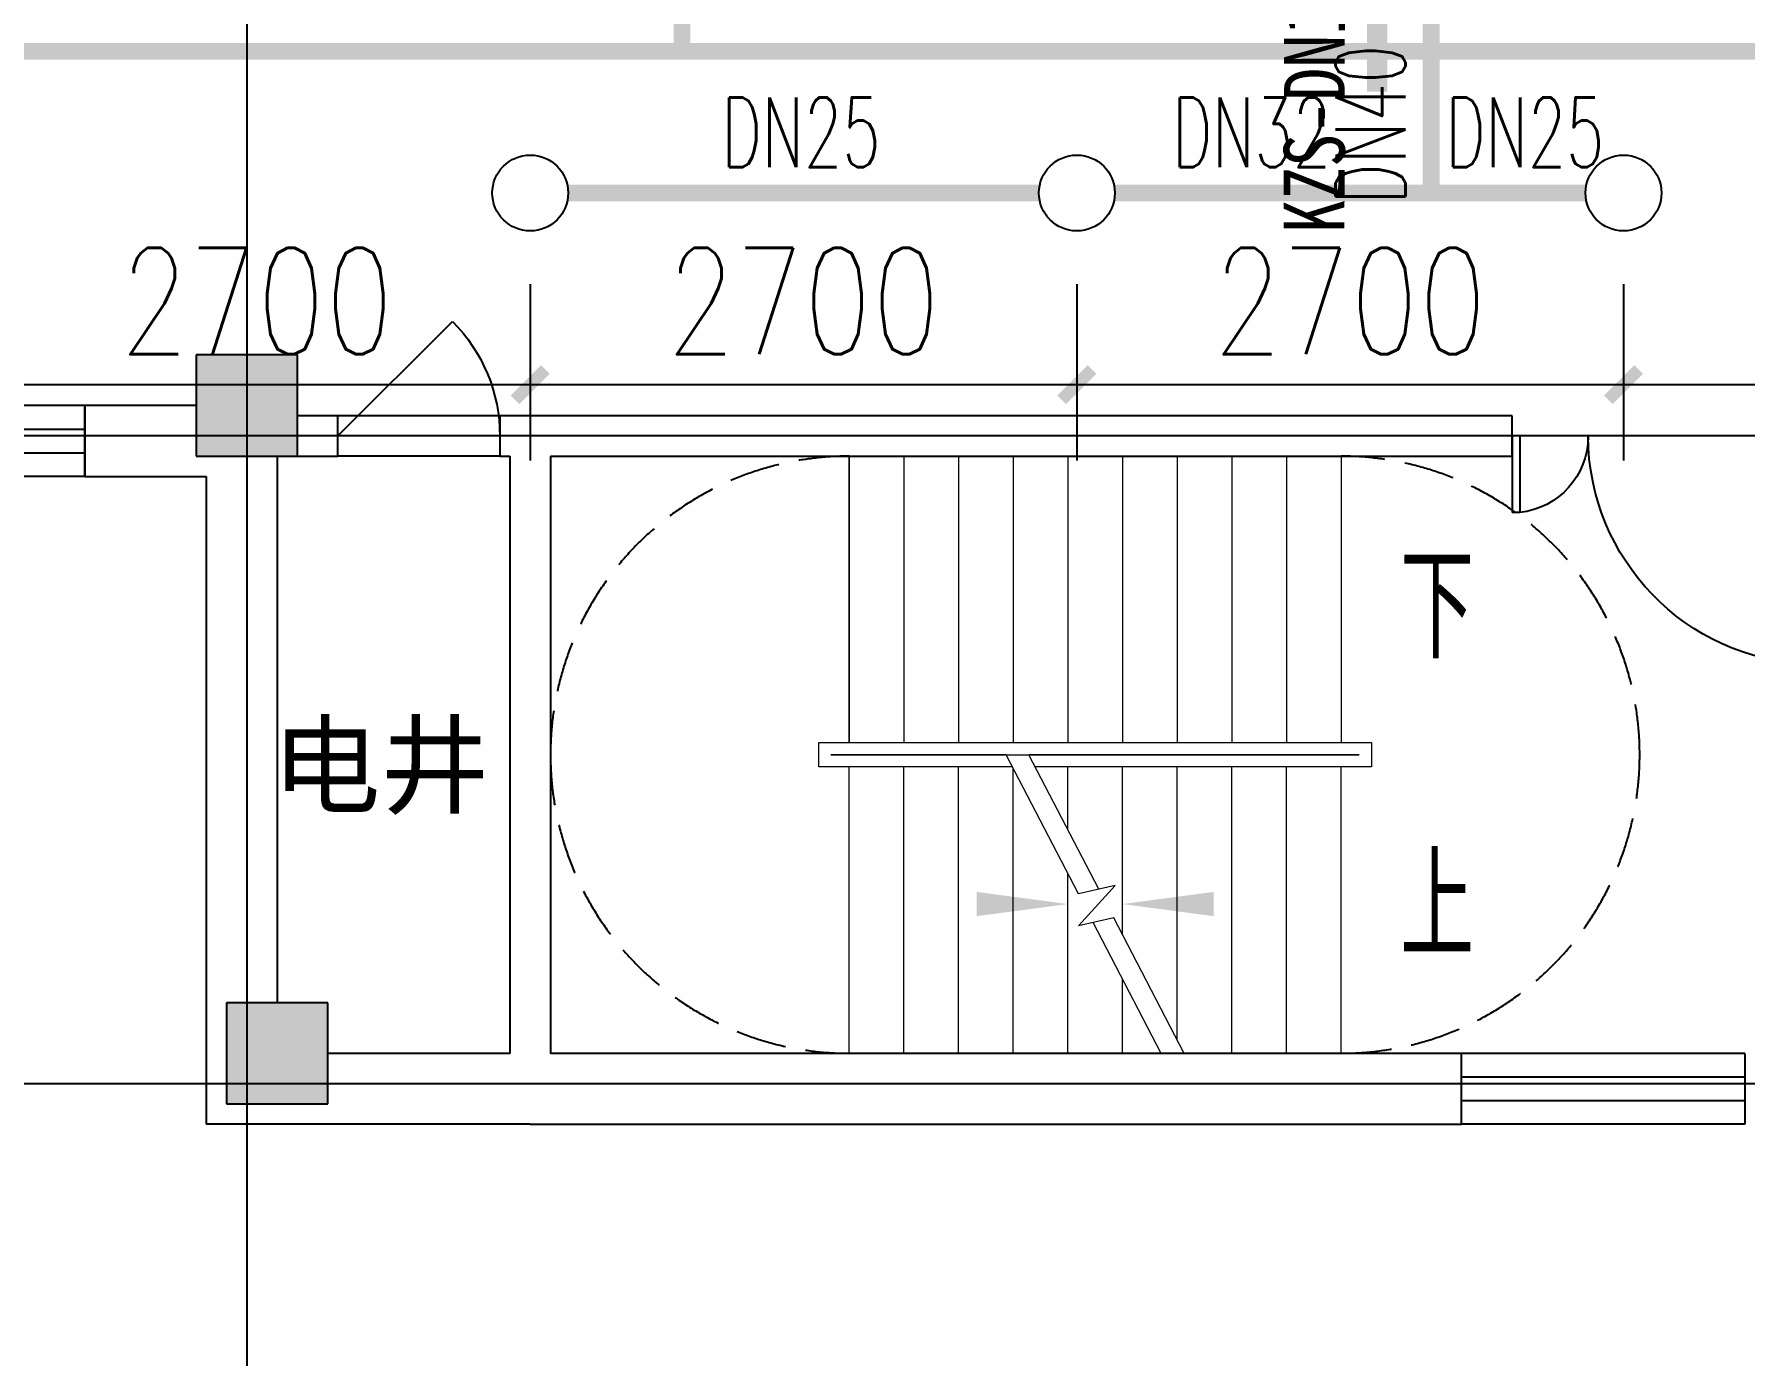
# Model space of a CAD drawing. Extents: x 0 to 2838408, y -923048 to 203859.
# Drawn here: x 2688213 to 2696662, y -485402 to -478874 of the extents above; entities that cross this region are included whole.
import ezdxf
from ezdxf.enums import TextEntityAlignment as Align

# ---------------------------------------------------------------- set-up
doc = ezdxf.new("R2010")
doc.units = 0
doc.header["$LTSCALE"] = 1000
doc.linetypes.add('DASH', pattern=[0.35, 0.25, -0.1])
doc.layers.add('A-FLOR-STRS', color=8, linetype='Continuous', lineweight=0)
for name, color, linetype in [('CLAYER', 7, 'Continuous'), ('COLUMN', 9, 'Continuous'), ('DIM_SYMB', 3, 'Continuous'), ('DIM_喷淋', 3, 'Continuous'), ('DOOR_FIRE', 4, 'Continuous'), ('DOTE', 8, 'Continuous'), ('EQUIP_喷头', 7, 'Continuous'), ('PIPE-喷淋', 6, 'Continuous'), ('PUB_HATCH', 8, 'Continuous'), ('PUB_TEXT', 7, 'Continuous'), ('STAIR', 2, 'Continuous'), ('TEXT_喷淋', 7, 'Continuous'), ('WALL', 9, 'Continuous'), ('WINDOW', 4, 'Continuous'), ('XREF', 8, 'Continuous'), ('抗震支吊架', 2, 'Continuous')]:
    doc.layers.add(name, color=color, linetype=linetype)
doc.styles.add('_TCH_DIM', font='SIMPLEX', dxfattribs={"bigfont": 'GBCBIG'})
doc.styles.add('_TCH_DIM_T3', font='SIMPLEX', dxfattribs={"width": 0.75, "bigfont": 'HZTXT'})
doc.styles.add('_TWT_PIPEDN', font='SIMPLEX', dxfattribs={"width": 0.8, "height": 2.3, "bigfont": 'HZTXT'})
doc.styles.add('kzcad', font='', dxfattribs={"width": 0.8})
doc.styles.add('黑体', font='')
doc.styles.get('kzcad').set_extended_font_data('SimSun')
doc.styles.get('黑体').set_extended_font_data('SimHei')
doc.dimstyles.new('_TWT_ARCH&&150', dxfattribs={"dimtxt": 525, "dimasz": 150, "dimexe": 375, "dimexo": 450, "dimgap": 150, "dimtad": 1, "dimdec": 0, "dimzin": 0, "dimdsep": 46, "dimtxsty": '_TCH_DIM_T3', "dimblk": 'ARCHTICK', "dimcen": 0.09, "dimclrt": 7, "dimazin": 2, "dimtfac": 1, "dimtdec": 0, "dimtix": 1, "dimtmove": 2, "dimatfit": 3, "dimfxl": 1, "dimtolj": 1, "dimtzin": 0, "dimarcsym": 0})

# ---------------------------------------------------------------- blocks, each defined once
blk = doc.blocks.new('$DorLib2D$00000114')
at = {"color": 0}
blk.add_line((0.5, 0), (-0.207, 0.707), dxfattribs=at)
blk.add_arc((0.5, 0), 1, 135, 180, dxfattribs=at)
blk = doc.blocks.new('$DorLib2D$00000225')
at = {"color": 0}
for p, q in [((0.475, -0.0014), (0.475, 0.7521)), ((0.475, 0.7521), (0.5, 0.7521)), ((0.5, -0.0014), (0.5, 0.7521)), ((-0.5, 0), (-0.5, 0.252)), ((-0.475, 0.252), (-0.5, 0.252)), ((-0.475, 0), (-0.475, 0.252)), ((-0.475, 0), (-0.5, 0)), ((0.475, -0.0014), (0.5, -0.0014))]:
    blk.add_line(p, q, dxfattribs=at)
for centre, radius, start, end in [((0.5046, -0.0019), 0.7546, 92.2493, 179.7238), ((-0.5008, 0.0026), 0.2508, 359.7899, 84.0974)]:
    blk.add_arc(centre, radius, start, end, dxfattribs=at)
blk = doc.blocks.new('$WINLIB2D$00000001')
at = {"color": 0}
for points in [[(-0.5, 0.5), (-0.5, -0.5)], [(-0.5, 0.5), (0.5, 0.5)], [(0.5, -0.5), (0.5, 0.5)], [(0.5, 0.1667), (-0.5, 0.1667)], [(0.5, -0.1667), (-0.5, -0.1667)], [(-0.5, -0.5), (0.5, -0.5)]]:
    blk.add_lwpolyline(points, dxfattribs=at)
blk = doc.blocks.new('3F1')
at = {"layer": 'PUB_HATCH'}
for points in [[(2352966.7, -480458.3), (2352966.7, -480958.3), (2353466.7, -480958.3), (2353466.7, -480458.3)], [(2353116.7, -483658.3), (2353116.7, -484158.3), (2353616.7, -484158.3), (2353616.7, -483658.3)]]:
    blk.add_hatch(color=256, dxfattribs=at).paths.add_polyline_path(points)
at = {"layer": 'A-FLOR-STRS'}
for p, q in [((2356191.7, -480958.3), (2354716.7, -480958.3)), ((2354716.7, -480958.3), (2354716.7, -483908.3)), ((2356191.7, -480958.3), (2358621.7, -480958.3)), ((2356191.7, -480958.3), (2356191.7, -482373.3)), ((2356191.7, -482373.3), (2356191.7, -480958.3)), ((2356461.7, -480958.3), (2356461.7, -482373.3)), ((2356731.7, -480958.3), (2356731.7, -482373.3)), ((2357001.7, -480958.3), (2357001.7, -482373.3)), ((2357271.7, -480958.3), (2357271.7, -482373.3)), ((2357541.7, -480958.3), (2357541.7, -482373.3)), ((2357811.7, -480958.3), (2357811.7, -482373.3)), ((2358081.7, -480958.3), (2358081.7, -482373.3)), ((2358351.7, -480958.3), (2358351.7, -482373.3)), ((2358621.7, -480958.3), (2358621.7, -482373.3)), ((2356041.7, -482493.3), (2356041.7, -482373.3)), ((2356041.7, -482373.3), (2358771.7, -482373.3)), ((2356967.2, -482433.3), (2356101.7, -482433.3)), ((2356101.7, -482433.3), (2356101.7, -482433.3)), ((2356101.7, -482433.3), (2356967.2, -482433.3)), ((2356967.2, -482433.3), (2356191.7, -482433.3)), ((2356191.7, -482433.3), (2358621.7, -482433.3)), ((2357324, -483119.9), (2356967.2, -482433.3)), ((2358621.7, -482433.3), (2357079.9, -482433.3)), ((2357425.1, -483097.6), (2357079.9, -482433.3)), ((2358711.7, -482433.3), (2357079.9, -482433.3)), ((2357079.9, -482433.3), (2358711.7, -482433.3)), ((2358621.7, -482433.3), (2358621.7, -482433.3)), ((2358711.7, -482433.3), (2358711.7, -482433.3)), ((2358771.7, -482373.3), (2358771.7, -482493.3)), ((2356998.4, -482493.3), (2356041.7, -482493.3)), ((2356191.7, -483908.3), (2356191.7, -482493.3)), ((2356191.7, -483908.3), (2356191.7, -482493.3)), ((2356461.7, -483908.3), (2356461.7, -482493.3)), ((2356731.7, -483908.3), (2356731.7, -482493.3)), ((2357001.7, -483908.3), (2357001.7, -482499.8)), ((2358771.7, -482493.3), (2357111, -482493.3)), ((2357271.7, -482802.5), (2357271.7, -482493.3)), ((2357541.7, -483322.1), (2357541.7, -482493.3)), ((2357811.7, -483841.7), (2357811.7, -482493.3)), ((2358081.7, -483908.3), (2358081.7, -482493.3)), ((2358351.7, -483908.3), (2358351.7, -482493.3)), ((2358621.7, -483908.3), (2358621.7, -482493.3)), ((2357271.7, -483908.3), (2357271.7, -483019.4)), ((2357506.3, -483079.6), (2357324, -483119.9)), ((2357324.5, -483277.8), (2357506.3, -483079.6)), ((2357498.7, -483239.3), (2357324.5, -483277.8)), ((2357733.6, -483908.3), (2357397.6, -483261.6)), ((2357846.3, -483908.3), (2357498.7, -483239.3)), ((2357541.7, -483908.3), (2357541.7, -483539)), ((2354716.7, -483908.3), (2356191.7, -483908.3)), ((2357733.6, -483908.3), (2356191.7, -483908.3)), ((2358621.7, -483908.3), (2357846.3, -483908.3))]:
    blk.add_line(p, q, dxfattribs=at)
at = {"layer": 'COLUMN'}
for p, q in [((2352966.7, -480458.3), (2352966.7, -480958.3)), ((2353466.7, -480458.3), (2352966.7, -480458.3)), ((2353466.7, -480958.3), (2353466.7, -480458.3)), ((2352966.7, -480958.3), (2353466.7, -480958.3)), ((2353116.7, -483658.3), (2353116.7, -484158.3)), ((2353616.7, -483658.3), (2353116.7, -483658.3)), ((2353616.7, -484158.3), (2353616.7, -483658.3)), ((2353116.7, -484158.3), (2353616.7, -484158.3))]:
    blk.add_line(p, q, dxfattribs=at)
at = {"layer": 'DIM_SYMB'}
for points in [[(2358756.7, -481695.8, 0, 0, 0), (2355454.2, -481695.8, 0, 0, 0), (2355454.2, -483170.8, 0, 0, 0), (2357271.7, -483170.8, 0, 120, 0), (2356821.7, -483170.8, 0, 0, 0)], [(2358756.7, -483170.8, 0, 0, 0), (2357541.7, -483170.8, 0, 120, 0), (2357991.7, -483170.8, 0, 0, 0)]]:
    blk.add_lwpolyline(points, format="xyseb", dxfattribs=at)
at = {"layer": 'DOOR_FIRE'}
for p, q in [((2354466.7, -480758.3, 100), (2353666.7, -480758.3, 100)), ((2354466.7, -480958.3, 100), (2353666.7, -480958.3, 100))]:
    blk.add_line(p, q, dxfattribs=at)
at = {"layer": 'DOTE'}
for p, q in [((2353216.7, -467258.3), (2353216.7, -550458.3)), ((2453916.7, -480858.3), (2343216.7, -480858.3)), ((2364062.1, -484058.3), (2343616.1, -484058.3))]:
    blk.add_line(p, q, dxfattribs=at)
at = {"layer": 'STAIR', "color": 9, "linetype": 'DASH'}
for p, q in [((2354716.7, -482433.3), (2354716.7, -482433.3)), ((2360096.7, -482433.3), (2360096.7, -482433.3))]:
    blk.add_line(p, q, dxfattribs=at)
for points in [[(2356191.7, -480958.3, 0.414214), (2354716.7, -482433.3)], [(2358621.7, -480958.3, -0.414214), (2360096.7, -482433.3)], [(2356191.7, -483908.3, -0.414214), (2354716.7, -482433.3)], [(2358621.7, -483908.3, 0.414214), (2360096.7, -482433.3)]]:
    blk.add_lwpolyline(points, format="xyb", dxfattribs=at)
at = {"layer": 'WALL'}
for p, q in [((2352966.7, -480708.3), (2352416.7, -480708.3)), ((2352416.7, -480708.3), (2352416.7, -481058.3)), ((2353666.7, -480758.3), (2353466.7, -480758.3)), ((2353666.7, -480958.3), (2353666.7, -480758.3)), ((2354616.7, -480758.3), (2354466.7, -480758.3)), ((2354466.7, -480758.3), (2354466.7, -480958.3)), ((2359466.7, -480758.3), (2354616.7, -480758.3)), ((2359466.7, -480958.3), (2359466.7, -480758.3)), ((2353366.7, -480958.3), (2353366.7, -483658.3)), ((2353466.7, -480958.3), (2353666.7, -480958.3)), ((2354466.7, -480958.3), (2354516.7, -480958.3)), ((2354516.7, -480958.3), (2354516.7, -483908.3)), ((2354716.7, -480958.3), (2354716.7, -483908.3)), ((2354716.7, -480958.3), (2359466.7, -480958.3)), ((2352416.7, -481058.3), (2353016.7, -481058.3)), ((2353016.7, -481058.3), (2353016.7, -484258.3)), ((2354516.7, -483908.3), (2353616.7, -483908.3)), ((2359215.7, -483908.3), (2354716.7, -483908.3)), ((2359215.7, -484258.3), (2359215.7, -483908.3)), ((2354616.7, -484258.3), (2353016.7, -484258.3)), ((2354616.7, -484258.3), (2359215.7, -484258.3))]:
    blk.add_line(p, q, dxfattribs=at)
at = {"layer": 'DOOR_FIRE', "zscale": 200, "rotation": 180}
for name, p, xscale, yscale in [('$DorLib2D$00000114', (2354066.7, -480858.3), 800, -800), ('$DorLib2D$00000225', (2360216.7, -480858.3), -1500, 1500)]:
    blk.add_blockref(name, p, dxfattribs=dict(at, xscale=xscale, yscale=yscale))
at = {"layer": 'WINDOW'}
for p, xscale, yscale, zscale, rotation in [((2351216.7, -480883.3), 2400, 350, 2400, 179.9999999999996), ((2359915.7, -484083.3), 1400, -350, 1400, 180)]:
    blk.add_blockref('$WINLIB2D$00000001', p, dxfattribs=dict(at, xscale=xscale, yscale=yscale, zscale=zscale, rotation=rotation))
at = {"layer": 'CLAYER', "style": '黑体'}
blk.add_text('电井', height=394.3, dxfattribs=at).set_placement((2353339.4, -482682.1))
at = {"layer": 'PUB_TEXT', "color": 7, "style": '_TCH_DIM'}
for s, p in [('下', (2358914.2, -481958.3)), ('上', (2358914.2, -483433.3))]:
    blk.add_text(s, height=506.4, dxfattribs=at).set_placement(p)
blk = doc.blocks.new('_ArchTick')
at = {"color": 0, "linetype": 'ByBlock', "const_width": 0.4}
blk.add_lwpolyline([(-0.5, -0.5), (0.5, 0.5)], dxfattribs=at)
blk = doc.blocks.new('*D2559')
at = {"layer": 'Defpoints', "color": 0, "linetype": 'ByBlock', "transparency": 16777216}
for p in [(2696062.5, -479658.3), (2698662.5, -479658.3), (2698662.5, -480604.9)]:
    blk.add_point(p, dxfattribs=at)
at = {"layer": 'DIM_喷淋', "color": 0, "linetype": 'ByBlock', "lineweight": -2, "transparency": 16777216}
for p, q in [((2696062.5, -480108.3), (2696062.5, -480979.9)), ((2698662.5, -480108.3), (2698662.5, -480979.9)), ((2696062.5, -480604.9), (2698662.5, -480604.9))]:
    blk.add_line(p, q, dxfattribs=at)
at = {"layer": 'DIM_喷淋', "color": 0, "linetype": 'ByBlock', "lineweight": -2, "transparency": 16777216, "xscale": 150, "yscale": 150, "zscale": 150, "rotation": 180}
blk.add_blockref('_ArchTick', (2696062.5, -480604.9), dxfattribs=at)
at = {"layer": 'DIM_喷淋', "color": 0, "linetype": 'ByBlock', "lineweight": -2, "transparency": 16777216, "xscale": 150, "yscale": 150, "zscale": 150}
blk.add_blockref('_ArchTick', (2698662.5, -480604.9), dxfattribs=at)
at = {"layer": 'DIM_喷淋', "color": 7, "linetype": 'ByBlock', "transparency": 16777216, "insert": (2697362.5, -480192.4), "char_height": 525, "attachment_point": 5, "style": '_TCH_DIM_T3'}
blk.add_mtext('\\A1;2600', dxfattribs=at)
blk = doc.blocks.new('*D2560')
at = {"layer": 'Defpoints', "color": 0, "linetype": 'ByBlock', "transparency": 16777216}
for p in [(2693362.5, -479658.3), (2696062.5, -479658.3), (2696062.5, -480604.9)]:
    blk.add_point(p, dxfattribs=at)
at = {"layer": 'DIM_喷淋', "color": 0, "linetype": 'ByBlock', "lineweight": -2, "transparency": 16777216}
for p, q in [((2693362.5, -480108.3), (2693362.5, -480979.9)), ((2696062.5, -480108.3), (2696062.5, -480979.9)), ((2693362.5, -480604.9), (2696062.5, -480604.9))]:
    blk.add_line(p, q, dxfattribs=at)
at = {"layer": 'DIM_喷淋', "color": 0, "linetype": 'ByBlock', "lineweight": -2, "transparency": 16777216, "xscale": 150, "yscale": 150, "zscale": 150, "rotation": 180}
blk.add_blockref('_ArchTick', (2693362.5, -480604.9), dxfattribs=at)
at = {"layer": 'DIM_喷淋', "color": 0, "linetype": 'ByBlock', "lineweight": -2, "transparency": 16777216, "xscale": 150, "yscale": 150, "zscale": 150}
blk.add_blockref('_ArchTick', (2696062.5, -480604.9), dxfattribs=at)
at = {"layer": 'DIM_喷淋', "color": 7, "linetype": 'ByBlock', "transparency": 16777216, "insert": (2694712.5, -480192.4), "char_height": 525, "attachment_point": 5, "style": '_TCH_DIM_T3'}
blk.add_mtext('\\A1;2700', dxfattribs=at)
blk = doc.blocks.new('*D2561')
at = {"layer": 'Defpoints', "color": 0, "linetype": 'ByBlock', "transparency": 16777216}
for p in [(2690662.5, -479658.3), (2693362.5, -479658.3), (2693362.5, -480604.9)]:
    blk.add_point(p, dxfattribs=at)
at = {"layer": 'DIM_喷淋', "color": 0, "linetype": 'ByBlock', "lineweight": -2, "transparency": 16777216}
for p, q in [((2690662.5, -480108.3), (2690662.5, -480979.9)), ((2693362.5, -480108.3), (2693362.5, -480979.9)), ((2690662.5, -480604.9), (2693362.5, -480604.9))]:
    blk.add_line(p, q, dxfattribs=at)
at = {"layer": 'DIM_喷淋', "color": 0, "linetype": 'ByBlock', "lineweight": -2, "transparency": 16777216, "xscale": 150, "yscale": 150, "zscale": 150, "rotation": 180}
blk.add_blockref('_ArchTick', (2690662.5, -480604.9), dxfattribs=at)
at = {"layer": 'DIM_喷淋', "color": 0, "linetype": 'ByBlock', "lineweight": -2, "transparency": 16777216, "xscale": 150, "yscale": 150, "zscale": 150}
blk.add_blockref('_ArchTick', (2693362.5, -480604.9), dxfattribs=at)
at = {"layer": 'DIM_喷淋', "color": 7, "linetype": 'ByBlock', "transparency": 16777216, "insert": (2692012.5, -480192.4), "char_height": 525, "attachment_point": 5, "style": '_TCH_DIM_T3'}
blk.add_mtext('\\A1;2700', dxfattribs=at)
blk = doc.blocks.new('*D2562')
at = {"layer": 'Defpoints', "color": 0, "linetype": 'ByBlock', "transparency": 16777216}
for p in [(2687962.5, -479658.3), (2690662.5, -479658.3), (2690662.5, -480604.9)]:
    blk.add_point(p, dxfattribs=at)
at = {"layer": 'DIM_喷淋', "color": 0, "linetype": 'ByBlock', "lineweight": -2, "transparency": 16777216}
for p, q in [((2687962.5, -480108.3), (2687962.5, -480979.9)), ((2690662.5, -480108.3), (2690662.5, -480979.9)), ((2687962.5, -480604.9), (2690662.5, -480604.9))]:
    blk.add_line(p, q, dxfattribs=at)
at = {"layer": 'DIM_喷淋', "color": 0, "linetype": 'ByBlock', "lineweight": -2, "transparency": 16777216, "xscale": 150, "yscale": 150, "zscale": 150, "rotation": 180}
blk.add_blockref('_ArchTick', (2687962.5, -480604.9), dxfattribs=at)
at = {"layer": 'DIM_喷淋', "color": 0, "linetype": 'ByBlock', "lineweight": -2, "transparency": 16777216, "xscale": 150, "yscale": 150, "zscale": 150}
blk.add_blockref('_ArchTick', (2690662.5, -480604.9), dxfattribs=at)
at = {"layer": 'DIM_喷淋', "color": 7, "linetype": 'ByBlock', "transparency": 16777216, "insert": (2689312.5, -480192.4), "char_height": 525, "attachment_point": 5, "style": '_TCH_DIM_T3'}
blk.add_mtext('\\A1;2700', dxfattribs=at)
blk = doc.blocks.new('$TwtSys$00000125')
blk.add_circle((0, 0, 0), 1)

msp = doc.modelspace()

# ---------------------------------------------------------------- linework, layer by layer
at = {"layer": 'PIPE-喷淋', "linetype": 'ByBlock', "ltscale": 1.5, "const_width": 82.5}
for points in [[(2691412.5, -477158.3), (2691412.5, -478958.3)], [(2695112.5, -477158.3), (2695112.5, -478958.3)], [(2687112.5, -478958.3), (2691412.5, -478958.3)], [(2691412.5, -478958.3), (2695112.5, -478958.3)], [(2695112.5, -478958.3), (2699412.5, -478958.3)], [(2695112.5, -478958.3), (2695112.5, -479658.3)], [(2690850, -479658.3), (2693175, -479658.3)], [(2693550, -479658.3), (2695112.5, -479658.3)], [(2695112.5, -479658.3), (2695875, -479658.3)]]:
    msp.add_lwpolyline(points, dxfattribs=at)
at = {"layer": '抗震支吊架', "color": 4, "const_width": 100}
msp.add_lwpolyline([(2694845.9, -479158.3), (2694845.9, -478758.3)], dxfattribs=at)

# ---------------------------------------------------------------- block references
at = {"layer": 'EQUIP_喷头', "linetype": 'ByBlock', "xscale": 187.5, "yscale": 187.5, "zscale": 187.5}
for p in [(2690662.5, -479658.3), (2693362.5, -479658.3), (2696062.5, -479658.3)]:
    msp.add_blockref('$TwtSys$00000125', p, dxfattribs=at)
at = {"layer": 'XREF'}
msp.add_blockref('3F1', (336045.8, 0), dxfattribs=at)

# ---------------------------------------------------------------- texts
at = {"layer": 'TEXT_喷淋', "color": 251, "linetype": 'ByBlock', "style": '_TWT_PIPEDN', "width": 0.64}
msp.add_text('DN40', height=345, rotation=90, dxfattribs=at).set_placement((2694985, -479713.1))
for s, p in [('DN25', (2691607.7, -479530.8)), ('DN32', (2693832.7, -479530.8)), ('DN25', (2695182.7, -479530.8))]:
    msp.add_text(s, height=345, dxfattribs=at).set_placement(p)
at = {"layer": '抗震支吊架', "color": 4, "style": 'kzcad', "width": 0.8}
msp.add_text('KZS-DN100-T', height=300, rotation=89.88539, dxfattribs=at).set_placement((2694685.9, -478958.3), align=Align.CENTER)

# ---------------------------------------------------------------- dimensions: what is measured, and where the dimension line sits
at = {"layer": 'DIM_喷淋', "linetype": 'ByBlock'}
for p1, p2, picture, middle in [((2687962.5, -479658.3), (2690662.5, -479658.3), '*D2562', (2689312.5, -480192.4)), ((2690662.5, -479658.3), (2693362.5, -479658.3), '*D2561', (2692012.5, -480192.4)), ((2693362.5, -479658.3), (2696062.5, -479658.3), '*D2560', (2694712.5, -480192.4)), ((2696062.5, -479658.3), (2698662.5, -479658.3), '*D2559', (2697362.5, -480192.4))]:
    dim = msp.add_aligned_dim(p1=p1, p2=p2, distance=-946.6, dimstyle='_TWT_ARCH&&150', dxfattribs=at)
    dim.commit()
    dim.dimension.update_dxf_attribs({"geometry": picture, "text_midpoint": middle})

doc.saveas('drawing.dxf')
